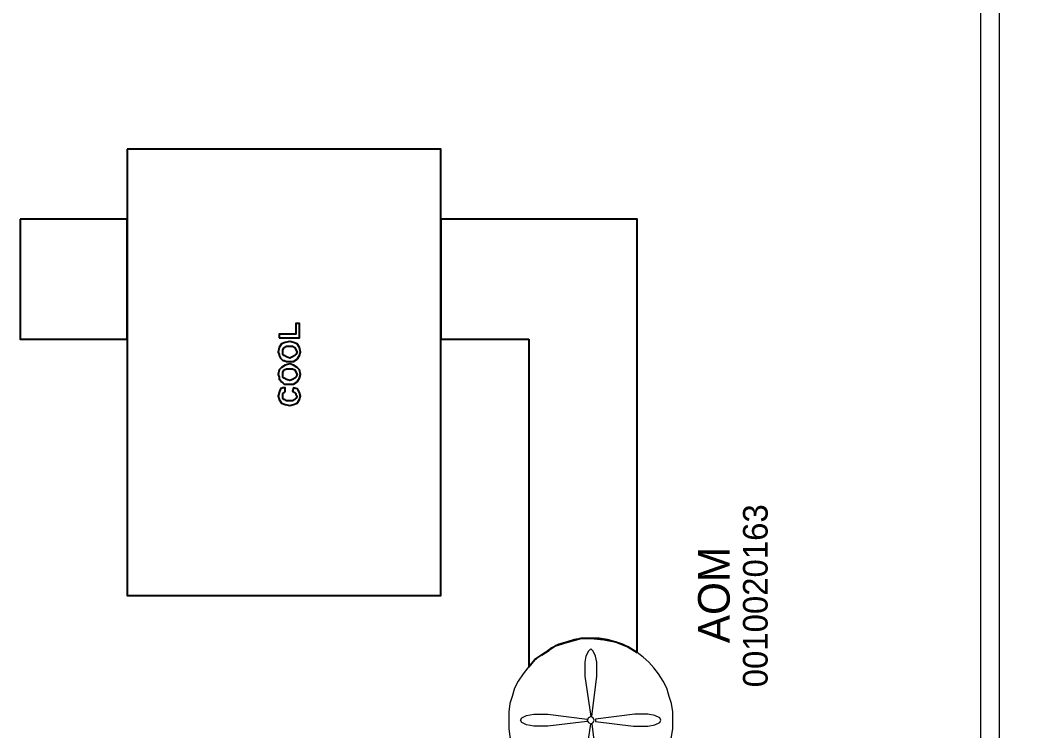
# Model space of a CAD drawing. Header units: inches. Extents: x -3.21 to 2.97, y -3.82 to 4.4.
# Drawn here: x -1.536 to 0.753, y 1.055 to 2.672 of the extents above; entities that cross this region are included whole.
import ezdxf
from ezdxf.enums import TextEntityAlignment as Align

# ---------------------------------------------------------------- set-up
doc = ezdxf.new("R2010")
doc.units = ezdxf.units.IN
doc.header["$MEASUREMENT"] = 0
doc.set_wipeout_variables(frame=1)
doc.layers.add('BASELAYER', color=7, linetype='Continuous')
doc.layers.add('Floor 5', color=7, linetype='Continuous')
doc.layers.add('i-furn new', color=6, linetype='Continuous', lineweight=25)
doc.styles.add('AAStandard', font='alfonso.shx')

# ---------------------------------------------------------------- blocks, each defined once
blk = doc.blocks.new('SIGA-PS')
at = {"style": 'AAStandard', "flags": 1}
blk.add_attdef('FWK_DEVICE_TYPE', (-25.56, -23.98), '', height=7, dxfattribs=at)
blk.add_wipeout([(9.28, -0.35), (4.8, 7.4), (-4.15, 7.4), (-8.62, -0.35), (-4.15, -8.1), (4.8, -8.1)])
at = {"color": 7, "lineweight": 30, "flags": 4}
blk.add_attdef('SIGA-PS', text='', height=9, dxfattribs=at).set_placement((0.52, -5), align=Align.CENTER)
blk.add_attdef('FWK_DEVICE_ADDRESSES', (-25.72, -15.78), '', height=7)

msp = doc.modelspace()

# ---------------------------------------------------------------- linework, layer by layer
at = {"layer": 'BASELAYER', "color": 250, "lineweight": 5}
msp.add_open_spline([(-3.2134, 4.3998), (-3.2134, 4.3998), (2.9714, 4.3998), (2.9714, 4.3998), (2.9714, 4.3998), (2.9714, 4.3998), (2.9714, -3.8152), (2.9714, -3.8152), (2.9714, -3.8152), (2.9714, -3.8152), (-3.2134, -3.8152), (-3.2134, -3.8152), (-3.2134, -3.8152), (-3.2134, -3.8152), (-3.2134, 4.3998), (-3.2134, 4.3998)], degree=3, knots=[0, 0, 0, 0, 0.2, 0.2, 0.2, 0.2, 0.4, 0.4, 0.4, 0.4, 0.6, 0.6, 0.6, 0.6, 1, 1, 1, 1], dxfattribs=at)
msp.add_open_spline([(-3.2134, 4.3998), (-3.2134, 4.3998), (2.9714, 4.3998), (2.9714, 4.3998), (2.9714, 4.3998), (2.9714, 4.3998), (2.9714, -3.8152), (2.9714, -3.8152), (2.9714, -3.8152), (2.9714, -3.8152), (-3.2134, -3.8152), (-3.2134, -3.8152), (-3.2134, -3.8152), (-3.2134, -3.8152), (-3.2134, 4.3998), (-3.2134, 4.3998)], degree=3, knots=[0, 0, 0, 0, 0.2, 0.2, 0.2, 0.2, 0.4, 0.4, 0.4, 0.4, 0.6, 0.6, 0.6, 0.6, 1, 1, 1, 1], dxfattribs=at)
at = {"layer": 'Floor 5', "color": 250, "lineweight": 13}
for points, knots in [([(-2.6526, -2.9094), (-2.6526, -2.9094), (-2.6526, 3.4923), (-2.6526, 3.4923), (-2.6526, 3.4923), (-2.6526, 3.4923), (-1.3659, 3.4923), (-1.3659, 3.4923), (-1.3659, 3.4923), (-1.3659, 3.4923), (-1.3659, 4.3489), (-1.3659, 4.3489), (-1.3659, 4.3489), (-1.3659, 4.3489), (-0.5928, 4.3489), (-0.5928, 4.3489), (-0.5928, 4.3489), (-0.5928, 4.3489), (-0.5928, 3.4923), (-0.5928, 3.4923), (-0.5928, 3.4923), (-0.5928, 3.4923), (0.6912, 3.4923), (0.6912, 3.4923), (0.6912, 3.4923), (0.6912, 3.4923), (0.6912, 0.9359), (0.6912, 0.9359), (0.6912, 0.9359), (0.6912, 0.9359), (0.6696, 0.9548), (0.6696, 0.9548), (0.6696, 0.9548), (0.6696, 0.9548), (0.648, 0.971), (0.648, 0.971), (0.648, 0.971), (0.648, 0.971), (0.648, 3.449), (0.648, 3.449), (0.648, 3.449), (0.648, 3.449), (-0.5928, 3.449), (-0.5928, 3.449), (-0.5928, 3.449), (-0.5928, 3.449), (-0.6387, 3.449), (-0.6387, 3.449), (-0.6387, 3.449), (-0.6387, 3.449), (-0.755, 3.449), (-0.755, 3.449), (-0.755, 3.449), (-0.755, 3.449), (-0.755, 3.4707), (-0.755, 3.4707), (-0.755, 3.4707), (-0.755, 3.4707), (-0.6387, 3.4707), (-0.6387, 3.4707), (-0.6387, 3.4707), (-0.6387, 3.4707), (-0.6387, 3.4923), (-0.6387, 3.4923), (-0.6387, 3.4923), (-0.6387, 3.4923), (-0.6387, 4.303), (-0.6387, 4.303), (-0.6387, 4.303), (-0.6387, 4.303), (-1.3226, 4.303), (-1.3226, 4.303), (-1.3226, 4.303), (-1.3226, 4.303), (-1.3226, 3.4923), (-1.3226, 3.4923), (-1.3226, 3.4923), (-1.3226, 3.4923), (-1.3226, 3.4707), (-1.3226, 3.4707), (-1.3226, 3.4707), (-1.3226, 3.4707), (-1.1983, 3.4707), (-1.1983, 3.4707), (-1.1983, 3.4707), (-1.1983, 3.4707), (-1.1983, 3.449), (-1.1983, 3.449), (-1.1983, 3.449), (-1.1983, 3.449), (-1.3226, 3.449), (-1.3226, 3.449), (-1.3226, 3.449), (-1.3226, 3.449), (-1.3659, 3.449), (-1.3659, 3.449), (-1.3659, 3.449), (-1.3659, 3.449), (-2.6066, 3.449), (-2.6066, 3.449), (-2.6066, 3.449), (-2.6066, 3.449), (-2.6066, -2.8635), (-2.6066, -2.8635), (-2.6066, -2.8635), (-2.6066, -2.8635), (-1.4389, -2.8635), (-1.4389, -2.8635), (-1.4389, -2.8635), (-1.4389, -2.8635), (-1.1983, -2.8635), (-1.1983, -2.8635), (-1.1983, -2.8635), (-1.1983, -2.8635), (-1.1983, -2.8851), (-1.1983, -2.8851), (-1.1983, -2.8851), (-1.1983, -2.8851), (-1.3226, -2.8851), (-1.3226, -2.8851), (-1.3226, -2.8851), (-1.3226, -2.8851), (-1.3226, -2.9094), (-1.3226, -2.9094), (-1.3226, -2.9094), (-1.3226, -2.9094), (-1.3226, -3.7228), (-1.3226, -3.7228), (-1.3226, -3.7228), (-1.3226, -3.7228), (-0.6387, -3.7228), (-0.6387, -3.7228), (-0.6387, -3.7228), (-0.6387, -3.7228), (-0.6387, -2.9094), (-0.6387, -2.9094), (-0.6387, -2.9094), (-0.6387, -2.9094), (-0.6387, -2.8851), (-0.6387, -2.8851), (-0.6387, -2.8851), (-0.6387, -2.8851), (-0.7604, -2.8851), (-0.7604, -2.8851), (-0.7604, -2.8851), (-0.7604, -2.8851), (-0.7604, -2.8635), (-0.7604, -2.8635), (-0.7604, -2.8635), (-0.7604, -2.8635), (-0.6387, -2.8635), (-0.6387, -2.8635), (-0.6387, -2.8635), (-0.6387, -2.8635), (-0.5928, -2.8635), (-0.5928, -2.8635), (-0.5928, -2.8635), (-0.5928, -2.8635), (0.648, -2.8635), (0.648, -2.8635), (0.648, -2.8635), (0.648, -2.8635), (0.648, 0.1441), (0.648, 0.1441), (0.648, 0.1441), (0.648, 0.1441), (0.6507, 0.1468), (0.6507, 0.1468), (0.6507, 0.1468), (0.6507, 0.1468), (0.6534, 0.1495), (0.6534, 0.1495), (0.6534, 0.1495), (0.6534, 0.1495), (0.6561, 0.1495), (0.6561, 0.1495), (0.6561, 0.1495), (0.6561, 0.1495), (0.6561, 0.1522), (0.6561, 0.1522), (0.6561, 0.1522), (0.6561, 0.1522), (0.6615, 0.1522), (0.6615, 0.1522), (0.6615, 0.1522), (0.6615, 0.1522), (0.6642, 0.1549), (0.6642, 0.1549), (0.6642, 0.1549), (0.6642, 0.1549), (0.6642, 0.1576), (0.6642, 0.1576), (0.6642, 0.1576), (0.6642, 0.1576), (0.675, 0.1631), (0.675, 0.1631), (0.675, 0.1631), (0.675, 0.1631), (0.6831, 0.1712), (0.6831, 0.1712), (0.6831, 0.1712), (0.6831, 0.1712), (0.6885, 0.1739), (0.6885, 0.1739), (0.6885, 0.1739), (0.6885, 0.1739), (0.6912, 0.1793), (0.6912, 0.1793), (0.6912, 0.1793), (0.6912, 0.1793), (0.6912, -2.9094), (0.6912, -2.9094), (0.6912, -2.9094), (0.6912, -2.9094), (-0.5928, -2.9094), (-0.5928, -2.9094), (-0.5928, -2.9094), (-0.5928, -2.9094), (-0.5928, -3.7688), (-0.5928, -3.7688), (-0.5928, -3.7688), (-0.5928, -3.7688), (-1.3686, -3.7688), (-1.3686, -3.7688), (-1.3686, -3.7688), (-1.3686, -3.7688), (-1.3686, -2.9094), (-1.3686, -2.9094), (-1.3686, -2.9094), (-1.3686, -2.9094), (-2.6526, -2.9094), (-2.6526, -2.9094)], [0, 0, 0, 0, 0.016949, 0.016949, 0.016949, 0.016949, 0.033898, 0.033898, 0.033898, 0.033898, 0.050847, 0.050847, 0.050847, 0.050847, 0.067797, 0.067797, 0.067797, 0.067797, 0.084746, 0.084746, 0.084746, 0.084746, 0.101695, 0.101695, 0.101695, 0.101695, 0.118644, 0.118644, 0.118644, 0.118644, 0.135593, 0.135593, 0.135593, 0.135593, 0.152542, 0.152542, 0.152542, 0.152542, 0.169492, 0.169492, 0.169492, 0.169492, 0.186441, 0.186441, 0.186441, 0.186441, 0.20339, 0.20339, 0.20339, 0.20339, 0.220339, 0.220339, 0.220339, 0.220339, 0.237288, 0.237288, 0.237288, 0.237288, 0.254237, 0.254237, 0.254237, 0.254237, 0.271186, 0.271186, 0.271186, 0.271186, 0.288136, 0.288136, 0.288136, 0.288136, 0.305085, 0.305085, 0.305085, 0.305085, 0.322034, 0.322034, 0.322034, 0.322034, 0.338983, 0.338983, 0.338983, 0.338983, 0.355932, 0.355932, 0.355932, 0.355932, 0.372881, 0.372881, 0.372881, 0.372881, 0.389831, 0.389831, 0.389831, 0.389831, 0.40678, 0.40678, 0.40678, 0.40678, 0.423729, 0.423729, 0.423729, 0.423729, 0.440678, 0.440678, 0.440678, 0.440678, 0.457627, 0.457627, 0.457627, 0.457627, 0.474576, 0.474576, 0.474576, 0.474576, 0.491525, 0.491525, 0.491525, 0.491525, 0.508475, 0.508475, 0.508475, 0.508475, 0.525424, 0.525424, 0.525424, 0.525424, 0.542373, 0.542373, 0.542373, 0.542373, 0.559322, 0.559322, 0.559322, 0.559322, 0.576271, 0.576271, 0.576271, 0.576271, 0.59322, 0.59322, 0.59322, 0.59322, 0.610169, 0.610169, 0.610169, 0.61017, 0.627119, 0.627119, 0.627119, 0.627119, 0.644068, 0.644068, 0.644068, 0.644068, 0.661017, 0.661017, 0.661017, 0.661017, 0.677966, 0.677966, 0.677966, 0.677966, 0.694915, 0.694915, 0.694915, 0.694915, 0.711864, 0.711864, 0.711864, 0.711864, 0.728814, 0.728814, 0.728814, 0.728814, 0.745763, 0.745763, 0.745763, 0.745763, 0.762712, 0.762712, 0.762712, 0.762712, 0.779661, 0.779661, 0.779661, 0.779661, 0.79661, 0.79661, 0.79661, 0.79661, 0.813559, 0.813559, 0.813559, 0.813559, 0.830508, 0.830508, 0.830508, 0.830508, 0.847458, 0.847458, 0.847458, 0.847458, 0.864407, 0.864407, 0.864407, 0.864407, 0.881356, 0.881356, 0.881356, 0.881356, 0.898305, 0.898305, 0.898305, 0.898305, 0.915254, 0.915254, 0.915254, 0.915254, 0.932203, 0.932203, 0.932203, 0.932203, 0.949153, 0.949153, 0.949153, 0.949153, 0.966102, 0.966102, 0.966102, 0.966102, 1, 1, 1, 1]), ([(-1.2929, 2.3789), (-1.2929, 2.3789), (-0.5793, 2.3789), (-0.5793, 2.3789), (-0.5793, 2.3789), (-0.5793, 2.3789), (-0.5793, 1.3629), (-0.5793, 1.3629), (-0.5793, 1.3629), (-0.5793, 1.3629), (-1.2929, 1.3629), (-1.2929, 1.3629), (-1.2929, 1.3629), (-1.2929, 1.3629), (-1.2929, 2.3789), (-1.2929, 2.3789)], [0, 0, 0, 0, 0.2, 0.2, 0.2, 0.2, 0.4, 0.4, 0.4, 0.4, 0.6, 0.6, 0.6, 0.6, 1, 1, 1, 1]), ([(-1.5362, 2.2195), (-1.5362, 2.2195), (-1.2929, 2.2195), (-1.2929, 2.2195), (-1.2929, 2.2195), (-1.2929, 2.2195), (-1.2929, 1.9465), (-1.2929, 1.9465), (-1.2929, 1.9465), (-1.2929, 1.9465), (-1.5362, 1.9465), (-1.5362, 1.9465), (-1.5362, 1.9465), (-1.5362, 1.9465), (-1.5362, 2.2195), (-1.5362, 2.2195)], [0, 0, 0, 0, 0.2, 0.2, 0.2, 0.2, 0.4, 0.4, 0.4, 0.4, 0.6, 0.6, 0.6, 0.6, 1, 1, 1, 1]), ([(-0.3793, 1.2007), (-0.3793, 1.2007), (-0.3793, 1.9465), (-0.3793, 1.9465), (-0.3793, 1.9465), (-0.3793, 1.9465), (-0.5793, 1.9465), (-0.5793, 1.9465), (-0.5793, 1.9465), (-0.5793, 1.9465), (-0.5793, 2.2195), (-0.5793, 2.2195), (-0.5793, 2.2195), (-0.5793, 2.2195), (-0.1333, 2.2195), (-0.1333, 2.2195), (-0.1333, 2.2195), (-0.1333, 2.2195), (-0.1333, 2.0817), (-0.1333, 2.0817), (-0.1333, 2.0817), (-0.1333, 2.0817), (-0.1333, 1.9465), (-0.1333, 1.9465), (-0.1333, 1.9465), (-0.1333, 1.9465), (-0.1333, 1.2331), (-0.1333, 1.2331), (-0.1333, 1.2331), (-0.1333, 1.2331), (-0.1549, 1.2467), (-0.1549, 1.2467), (-0.1549, 1.2467), (-0.1549, 1.2467), (-0.1819, 1.2575), (-0.1819, 1.2575), (-0.1819, 1.2575), (-0.1819, 1.2575), (-0.209, 1.2629), (-0.209, 1.2629), (-0.209, 1.2629), (-0.209, 1.2629), (-0.2387, 1.2656), (-0.2387, 1.2656), (-0.2387, 1.2656), (-0.2387, 1.2656), (-0.2603, 1.2656), (-0.2603, 1.2656), (-0.2603, 1.2656), (-0.2603, 1.2656), (-0.2792, 1.2602), (-0.2792, 1.2602), (-0.2792, 1.2602), (-0.2792, 1.2602), (-0.2982, 1.2548), (-0.2982, 1.2548), (-0.2982, 1.2548), (-0.2982, 1.2548), (-0.3171, 1.2494), (-0.3171, 1.2494), (-0.3171, 1.2494), (-0.3171, 1.2494), (-0.3333, 1.2385), (-0.3333, 1.2385), (-0.3333, 1.2385), (-0.3333, 1.2385), (-0.3495, 1.2277), (-0.3495, 1.2277), (-0.3495, 1.2277), (-0.3495, 1.2277), (-0.3657, 1.2169), (-0.3657, 1.2169), (-0.3657, 1.2169), (-0.3657, 1.2169), (-0.3793, 1.2007), (-0.3793, 1.2007)], [0, 0, 0, 0, 0.05, 0.05, 0.05, 0.05, 0.1, 0.1, 0.1, 0.1, 0.15, 0.15, 0.15, 0.15, 0.2, 0.2, 0.2, 0.2, 0.25, 0.25, 0.25, 0.25, 0.3, 0.3, 0.3, 0.3, 0.35, 0.35, 0.35, 0.35, 0.4, 0.4, 0.4, 0.4, 0.45, 0.45, 0.45, 0.45, 0.5, 0.5, 0.5, 0.5, 0.55, 0.55, 0.55, 0.55, 0.6, 0.6, 0.6, 0.6, 0.65, 0.65, 0.65, 0.65, 0.7, 0.7, 0.7, 0.7, 0.75, 0.75, 0.75, 0.75, 0.8, 0.8, 0.8, 0.8, 0.85, 0.85, 0.85, 0.85, 0.9, 0.9, 0.9, 0.9, 1, 1, 1, 1]), ([(-0.4252, 1.0791), (-0.4252, 1.0791), (-0.4252, 1.098), (-0.4252, 1.098), (-0.4252, 1.098), (-0.4252, 1.098), (-0.4225, 1.117), (-0.4225, 1.117), (-0.4225, 1.117), (-0.4225, 1.117), (-0.4171, 1.1332), (-0.4171, 1.1332), (-0.4171, 1.1332), (-0.4171, 1.1332), (-0.4117, 1.1521), (-0.4117, 1.1521), (-0.4117, 1.1521), (-0.4117, 1.1521), (-0.4036, 1.1683), (-0.4036, 1.1683), (-0.4036, 1.1683), (-0.4036, 1.1683), (-0.3927, 1.1845), (-0.3927, 1.1845), (-0.3927, 1.1845), (-0.3927, 1.1845), (-0.3819, 1.198), (-0.3819, 1.198), (-0.3819, 1.198), (-0.3819, 1.198), (-0.3711, 1.2115), (-0.3711, 1.2115), (-0.3711, 1.2115), (-0.3711, 1.2115), (-0.3576, 1.2224), (-0.3576, 1.2224), (-0.3576, 1.2224), (-0.3576, 1.2224), (-0.3414, 1.2332), (-0.3414, 1.2332), (-0.3414, 1.2332), (-0.3414, 1.2332), (-0.3279, 1.244), (-0.3279, 1.244), (-0.3279, 1.244), (-0.3279, 1.244), (-0.3116, 1.2521), (-0.3116, 1.2521), (-0.3116, 1.2521), (-0.3116, 1.2521), (-0.2927, 1.2575), (-0.2927, 1.2575), (-0.2927, 1.2575), (-0.2927, 1.2575), (-0.2765, 1.2629), (-0.2765, 1.2629), (-0.2765, 1.2629), (-0.2765, 1.2629), (-0.2576, 1.2656), (-0.2576, 1.2656), (-0.2576, 1.2656), (-0.2576, 1.2656), (-0.2387, 1.2656), (-0.2387, 1.2656), (-0.2387, 1.2656), (-0.2387, 1.2656), (-0.2197, 1.2656), (-0.2197, 1.2656), (-0.2197, 1.2656), (-0.2197, 1.2656), (-0.2008, 1.2629), (-0.2008, 1.2629), (-0.2008, 1.2629), (-0.2008, 1.2629), (-0.1819, 1.2575), (-0.1819, 1.2575), (-0.1819, 1.2575), (-0.1819, 1.2575), (-0.1657, 1.2521), (-0.1657, 1.2521), (-0.1657, 1.2521), (-0.1657, 1.2521), (-0.1495, 1.244), (-0.1495, 1.244), (-0.1495, 1.244), (-0.1495, 1.244), (-0.1332, 1.2332), (-0.1332, 1.2332), (-0.1332, 1.2332), (-0.1332, 1.2332), (-0.1197, 1.2224), (-0.1197, 1.2224), (-0.1197, 1.2224), (-0.1197, 1.2224), (-0.1062, 1.2115), (-0.1062, 1.2115), (-0.1062, 1.2115), (-0.1062, 1.2115), (-0.0954, 1.198), (-0.0954, 1.198), (-0.0954, 1.198), (-0.0954, 1.198), (-0.0846, 1.1845), (-0.0846, 1.1845), (-0.0846, 1.1845), (-0.0846, 1.1845), (-0.0738, 1.1683), (-0.0738, 1.1683), (-0.0738, 1.1683), (-0.0738, 1.1683), (-0.0657, 1.1521), (-0.0657, 1.1521), (-0.0657, 1.1521), (-0.0657, 1.1521), (-0.0603, 1.1332), (-0.0603, 1.1332), (-0.0603, 1.1332), (-0.0603, 1.1332), (-0.0548, 1.117), (-0.0548, 1.117), (-0.0548, 1.117), (-0.0548, 1.117), (-0.0521, 1.098), (-0.0521, 1.098), (-0.0521, 1.098), (-0.0521, 1.098), (-0.0521, 1.0791), (-0.0521, 1.0791), (-0.0521, 1.0791), (-0.0521, 1.0791), (-0.0521, 1.0602), (-0.0521, 1.0602), (-0.0521, 1.0602), (-0.0521, 1.0602), (-0.0548, 1.0413), (-0.0548, 1.0413), (-0.0548, 1.0413), (-0.0548, 1.0413), (-0.0603, 1.0224), (-0.0603, 1.0224), (-0.0603, 1.0224), (-0.0603, 1.0224), (-0.0657, 1.0062), (-0.0657, 1.0062), (-0.0657, 1.0062), (-0.0657, 1.0062), (-0.0738, 0.99), (-0.0738, 0.99), (-0.0738, 0.99), (-0.0738, 0.99), (-0.0846, 0.9737), (-0.0846, 0.9737), (-0.0846, 0.9737), (-0.0846, 0.9737), (-0.0954, 0.9602), (-0.0954, 0.9602), (-0.0954, 0.9602), (-0.0954, 0.9602), (-0.1062, 0.9467), (-0.1062, 0.9467), (-0.1062, 0.9467), (-0.1062, 0.9467), (-0.1197, 0.9359), (-0.1197, 0.9359), (-0.1197, 0.9359), (-0.1197, 0.9359), (-0.1332, 0.9251), (-0.1332, 0.9251), (-0.1332, 0.9251), (-0.1332, 0.9251), (-0.1495, 0.9143), (-0.1495, 0.9143), (-0.1495, 0.9143), (-0.1495, 0.9143), (-0.1657, 0.9062), (-0.1657, 0.9062), (-0.1657, 0.9062), (-0.1657, 0.9062), (-0.1819, 0.9008), (-0.1819, 0.9008), (-0.1819, 0.9008), (-0.1819, 0.9008), (-0.2008, 0.8954), (-0.2008, 0.8954), (-0.2008, 0.8954), (-0.2008, 0.8954), (-0.2197, 0.8927), (-0.2197, 0.8927), (-0.2197, 0.8927), (-0.2197, 0.8927), (-0.2387, 0.8927), (-0.2387, 0.8927), (-0.2387, 0.8927), (-0.2387, 0.8927), (-0.2576, 0.8927), (-0.2576, 0.8927), (-0.2576, 0.8927), (-0.2576, 0.8927), (-0.2765, 0.8954), (-0.2765, 0.8954), (-0.2765, 0.8954), (-0.2765, 0.8954), (-0.2927, 0.9008), (-0.2927, 0.9008), (-0.2927, 0.9008), (-0.2927, 0.9008), (-0.3116, 0.9062), (-0.3116, 0.9062), (-0.3116, 0.9062), (-0.3116, 0.9062), (-0.3279, 0.9143), (-0.3279, 0.9143), (-0.3279, 0.9143), (-0.3279, 0.9143), (-0.3414, 0.9251), (-0.3414, 0.9251), (-0.3414, 0.9251), (-0.3414, 0.9251), (-0.3576, 0.9359), (-0.3576, 0.9359), (-0.3576, 0.9359), (-0.3576, 0.9359), (-0.3711, 0.9467), (-0.3711, 0.9467), (-0.3711, 0.9467), (-0.3711, 0.9467), (-0.3819, 0.9602), (-0.3819, 0.9602), (-0.3819, 0.9602), (-0.3819, 0.9602), (-0.3927, 0.9737), (-0.3927, 0.9737), (-0.3927, 0.9737), (-0.3927, 0.9737), (-0.4036, 0.99), (-0.4036, 0.99), (-0.4036, 0.99), (-0.4036, 0.99), (-0.4117, 1.0062), (-0.4117, 1.0062), (-0.4117, 1.0062), (-0.4117, 1.0062), (-0.4171, 1.0224), (-0.4171, 1.0224), (-0.4171, 1.0224), (-0.4171, 1.0224), (-0.4225, 1.0413), (-0.4225, 1.0413), (-0.4225, 1.0413), (-0.4225, 1.0413), (-0.4252, 1.0602), (-0.4252, 1.0602), (-0.4252, 1.0602), (-0.4252, 1.0602), (-0.4252, 1.0791), (-0.4252, 1.0791)], [0, 0, 0, 0, 0.015385, 0.015385, 0.015385, 0.015385, 0.030769, 0.030769, 0.030769, 0.030769, 0.046154, 0.046154, 0.046154, 0.046154, 0.061538, 0.061538, 0.061538, 0.061538, 0.076923, 0.076923, 0.076923, 0.076923, 0.092308, 0.092308, 0.092308, 0.092308, 0.107692, 0.107692, 0.107692, 0.107692, 0.123077, 0.123077, 0.123077, 0.123077, 0.138462, 0.138462, 0.138462, 0.138462, 0.153846, 0.153846, 0.153846, 0.153846, 0.169231, 0.169231, 0.169231, 0.169231, 0.184615, 0.184615, 0.184615, 0.184615, 0.2, 0.2, 0.2, 0.2, 0.215385, 0.215385, 0.215385, 0.215385, 0.230769, 0.230769, 0.230769, 0.230769, 0.246154, 0.246154, 0.246154, 0.246154, 0.261538, 0.261538, 0.261538, 0.261538, 0.276923, 0.276923, 0.276923, 0.276923, 0.292308, 0.292308, 0.292308, 0.292308, 0.307692, 0.307692, 0.307692, 0.307692, 0.323077, 0.323077, 0.323077, 0.323077, 0.338462, 0.338462, 0.338462, 0.338462, 0.353846, 0.353846, 0.353846, 0.353846, 0.369231, 0.369231, 0.369231, 0.369231, 0.384615, 0.384615, 0.384615, 0.384615, 0.4, 0.4, 0.4, 0.4, 0.415385, 0.415385, 0.415385, 0.415385, 0.430769, 0.430769, 0.430769, 0.430769, 0.446154, 0.446154, 0.446154, 0.446154, 0.461538, 0.461538, 0.461538, 0.461538, 0.476923, 0.476923, 0.476923, 0.476923, 0.492308, 0.492308, 0.492308, 0.492308, 0.507692, 0.507692, 0.507692, 0.507692, 0.523077, 0.523077, 0.523077, 0.523077, 0.538462, 0.538462, 0.538462, 0.538462, 0.553846, 0.553846, 0.553846, 0.553846, 0.569231, 0.569231, 0.569231, 0.569231, 0.584615, 0.584615, 0.584615, 0.584615, 0.6, 0.6, 0.6, 0.6, 0.615385, 0.615385, 0.615385, 0.615385, 0.630769, 0.630769, 0.630769, 0.630769, 0.646154, 0.646154, 0.646154, 0.646154, 0.661538, 0.661538, 0.661538, 0.661538, 0.676923, 0.676923, 0.676923, 0.676923, 0.692308, 0.692308, 0.692308, 0.692308, 0.707692, 0.707692, 0.707692, 0.707692, 0.723077, 0.723077, 0.723077, 0.723077, 0.738462, 0.738462, 0.738462, 0.738462, 0.753846, 0.753846, 0.753846, 0.753846, 0.769231, 0.769231, 0.769231, 0.769231, 0.784615, 0.784615, 0.784615, 0.784615, 0.8, 0.8, 0.8, 0.8, 0.815385, 0.815385, 0.815385, 0.815385, 0.830769, 0.830769, 0.830769, 0.830769, 0.846154, 0.846154, 0.846154, 0.846154, 0.861538, 0.861538, 0.861538, 0.861538, 0.876923, 0.876923, 0.876923, 0.876923, 0.892308, 0.892308, 0.892308, 0.892308, 0.907692, 0.907692, 0.907692, 0.907692, 0.923077, 0.923077, 0.923077, 0.923077, 0.938462, 0.938462, 0.938462, 0.938462, 0.953846, 0.953846, 0.953846, 0.953846, 0.969231, 0.969231, 0.969231, 0.969231, 1, 1, 1, 1]), ([(-0.2251, 1.1791), (-0.2251, 1.1791), (-0.236, 1.0872), (-0.236, 1.0872), (-0.236, 1.0872), (-0.236, 1.0872), (-0.2387, 1.0872), (-0.2387, 1.0872), (-0.2387, 1.0872), (-0.2387, 1.0872), (-0.2522, 1.1791), (-0.2522, 1.1791), (-0.2522, 1.1791), (-0.2522, 1.1791), (-0.2522, 1.1845), (-0.2522, 1.1845), (-0.2522, 1.1845), (-0.2522, 1.1845), (-0.2522, 1.1926), (-0.2522, 1.1926), (-0.2522, 1.1926), (-0.2522, 1.1926), (-0.2522, 1.2115), (-0.2522, 1.2115), (-0.2522, 1.2115), (-0.2522, 1.2115), (-0.2495, 1.2251), (-0.2495, 1.2251), (-0.2495, 1.2251), (-0.2495, 1.2251), (-0.2441, 1.2359), (-0.2441, 1.2359), (-0.2441, 1.2359), (-0.2441, 1.2359), (-0.2387, 1.2413), (-0.2387, 1.2413), (-0.2387, 1.2413), (-0.2387, 1.2413), (-0.2333, 1.2359), (-0.2333, 1.2359), (-0.2333, 1.2359), (-0.2333, 1.2359), (-0.2278, 1.2251), (-0.2278, 1.2251), (-0.2278, 1.2251), (-0.2278, 1.2251), (-0.2251, 1.2115), (-0.2251, 1.2115), (-0.2251, 1.2115), (-0.2251, 1.2115), (-0.2251, 1.1926), (-0.2251, 1.1926), (-0.2251, 1.1926), (-0.2251, 1.1926), (-0.2251, 1.1845), (-0.2251, 1.1845), (-0.2251, 1.1845), (-0.2251, 1.1845), (-0.2251, 1.1791), (-0.2251, 1.1791)], [0, 0, 0, 0, 0.0625, 0.0625, 0.0625, 0.0625, 0.125, 0.125, 0.125, 0.125, 0.1875, 0.1875, 0.1875, 0.1875, 0.25, 0.25, 0.25, 0.25, 0.3125, 0.3125, 0.3125, 0.3125, 0.375, 0.375, 0.375, 0.375, 0.4375, 0.4375, 0.4375, 0.4375, 0.5, 0.5, 0.5, 0.5, 0.5625, 0.5625, 0.5625, 0.5625, 0.625, 0.625, 0.625, 0.625, 0.6875, 0.6875, 0.6875, 0.6875, 0.75, 0.75, 0.75, 0.75, 0.8125, 0.8125, 0.8125, 0.8125, 0.875, 0.875, 0.875, 0.875, 1, 1, 1, 1]), ([(-0.336, 1.0656), (-0.336, 1.0656), (-0.2468, 1.0764), (-0.2468, 1.0764), (-0.2468, 1.0764), (-0.2468, 1.0764), (-0.2468, 1.0791), (-0.2468, 1.0791), (-0.2468, 1.0791), (-0.2468, 1.0791), (-0.2468, 1.0818), (-0.2468, 1.0818), (-0.2468, 1.0818), (-0.2468, 1.0818), (-0.336, 1.0926), (-0.336, 1.0926), (-0.336, 1.0926), (-0.336, 1.0926), (-0.3441, 1.0926), (-0.3441, 1.0926), (-0.3441, 1.0926), (-0.3441, 1.0926), (-0.3495, 1.0926), (-0.3495, 1.0926), (-0.3495, 1.0926), (-0.3495, 1.0926), (-0.3684, 1.0926), (-0.3684, 1.0926), (-0.3684, 1.0926), (-0.3684, 1.0926), (-0.3846, 1.0899), (-0.3846, 1.0899), (-0.3846, 1.0899), (-0.3846, 1.0899), (-0.3954, 1.0845), (-0.3954, 1.0845), (-0.3954, 1.0845), (-0.3954, 1.0845), (-0.3981, 1.0791), (-0.3981, 1.0791), (-0.3981, 1.0791), (-0.3981, 1.0791), (-0.3954, 1.0737), (-0.3954, 1.0737), (-0.3954, 1.0737), (-0.3954, 1.0737), (-0.3846, 1.0683), (-0.3846, 1.0683), (-0.3846, 1.0683), (-0.3846, 1.0683), (-0.3684, 1.0656), (-0.3684, 1.0656), (-0.3684, 1.0656), (-0.3684, 1.0656), (-0.3495, 1.0656), (-0.3495, 1.0656), (-0.3495, 1.0656), (-0.3495, 1.0656), (-0.3414, 1.0656), (-0.3414, 1.0656), (-0.3414, 1.0656), (-0.3414, 1.0656), (-0.336, 1.0656), (-0.336, 1.0656)], [0, 0, 0, 0, 0.058824, 0.058824, 0.058824, 0.058824, 0.117647, 0.117647, 0.117647, 0.117647, 0.176471, 0.176471, 0.176471, 0.176471, 0.235294, 0.235294, 0.235294, 0.235294, 0.294118, 0.294118, 0.294118, 0.294118, 0.352941, 0.352941, 0.352941, 0.352941, 0.411765, 0.411765, 0.411765, 0.411765, 0.470588, 0.470588, 0.470588, 0.470588, 0.529412, 0.529412, 0.529412, 0.529412, 0.588235, 0.588235, 0.588235, 0.588235, 0.647059, 0.647059, 0.647059, 0.647059, 0.705882, 0.705882, 0.705882, 0.705882, 0.764706, 0.764706, 0.764706, 0.764706, 0.823529, 0.823529, 0.823529, 0.823529, 0.882353, 0.882353, 0.882353, 0.882353, 1, 1, 1, 1]), ([(-0.2468, 1.0791), (-0.2468, 1.0791), (-0.2441, 1.0845), (-0.2441, 1.0845), (-0.2441, 1.0845), (-0.2441, 1.0845), (-0.2387, 1.0872), (-0.2387, 1.0872), (-0.2387, 1.0872), (-0.2387, 1.0872), (-0.2333, 1.0845), (-0.2333, 1.0845), (-0.2333, 1.0845), (-0.2333, 1.0845), (-0.2306, 1.0791), (-0.2306, 1.0791), (-0.2306, 1.0791), (-0.2306, 1.0791), (-0.2333, 1.0737), (-0.2333, 1.0737), (-0.2333, 1.0737), (-0.2333, 1.0737), (-0.2387, 1.071), (-0.2387, 1.071), (-0.2387, 1.071), (-0.2387, 1.071), (-0.2441, 1.0737), (-0.2441, 1.0737), (-0.2441, 1.0737), (-0.2441, 1.0737), (-0.2468, 1.0791), (-0.2468, 1.0791)], [0, 0, 0, 0, 0.111111, 0.111111, 0.111111, 0.111111, 0.222222, 0.222222, 0.222222, 0.222222, 0.333333, 0.333333, 0.333333, 0.333333, 0.444444, 0.444444, 0.444444, 0.444444, 0.555556, 0.555556, 0.555556, 0.555556, 0.666667, 0.666667, 0.666667, 0.666667, 0.777778, 0.777778, 0.777778, 0.777778, 1, 1, 1, 1]), ([(-0.1413, 1.0656), (-0.1413, 1.0656), (-0.2278, 1.0764), (-0.2278, 1.0764), (-0.2278, 1.0764), (-0.2278, 1.0764), (-0.2278, 1.0791), (-0.2278, 1.0791), (-0.2278, 1.0791), (-0.2278, 1.0791), (-0.2278, 1.0818), (-0.2278, 1.0818), (-0.2278, 1.0818), (-0.2278, 1.0818), (-0.1386, 1.0926), (-0.1386, 1.0926), (-0.1386, 1.0926), (-0.1386, 1.0926), (-0.1332, 1.0926), (-0.1332, 1.0926), (-0.1332, 1.0926), (-0.1332, 1.0926), (-0.1278, 1.0926), (-0.1278, 1.0926), (-0.1278, 1.0926), (-0.1278, 1.0926), (-0.1089, 1.0926), (-0.1089, 1.0926), (-0.1089, 1.0926), (-0.1089, 1.0926), (-0.0927, 1.0899), (-0.0927, 1.0899), (-0.0927, 1.0899), (-0.0927, 1.0899), (-0.0819, 1.0845), (-0.0819, 1.0845), (-0.0819, 1.0845), (-0.0819, 1.0845), (-0.0792, 1.0791), (-0.0792, 1.0791), (-0.0792, 1.0791), (-0.0792, 1.0791), (-0.0819, 1.0737), (-0.0819, 1.0737), (-0.0819, 1.0737), (-0.0819, 1.0737), (-0.0927, 1.0683), (-0.0927, 1.0683), (-0.0927, 1.0683), (-0.0927, 1.0683), (-0.1089, 1.0656), (-0.1089, 1.0656), (-0.1089, 1.0656), (-0.1089, 1.0656), (-0.1278, 1.0656), (-0.1278, 1.0656), (-0.1278, 1.0656), (-0.1278, 1.0656), (-0.1332, 1.0656), (-0.1332, 1.0656), (-0.1332, 1.0656), (-0.1332, 1.0656), (-0.1413, 1.0656), (-0.1413, 1.0656)], [0, 0, 0, 0, 0.058824, 0.058824, 0.058824, 0.058824, 0.117647, 0.117647, 0.117647, 0.117647, 0.176471, 0.176471, 0.176471, 0.176471, 0.235294, 0.235294, 0.235294, 0.235294, 0.294118, 0.294118, 0.294118, 0.294118, 0.352941, 0.352941, 0.352941, 0.352941, 0.411765, 0.411765, 0.411765, 0.411765, 0.470588, 0.470588, 0.470588, 0.470588, 0.529412, 0.529412, 0.529412, 0.529412, 0.588235, 0.588235, 0.588235, 0.588235, 0.647059, 0.647059, 0.647059, 0.647059, 0.705882, 0.705882, 0.705882, 0.705882, 0.764706, 0.764706, 0.764706, 0.764706, 0.823529, 0.823529, 0.823529, 0.823529, 0.882353, 0.882353, 0.882353, 0.882353, 1, 1, 1, 1]), ([(-0.2251, 0.9791), (-0.2251, 0.9791), (-0.236, 1.071), (-0.236, 1.071), (-0.236, 1.071), (-0.236, 1.071), (-0.2387, 1.071), (-0.2387, 1.071), (-0.2387, 1.071), (-0.2387, 1.071), (-0.2522, 0.9791), (-0.2522, 0.9791), (-0.2522, 0.9791), (-0.2522, 0.9791), (-0.2522, 0.9737), (-0.2522, 0.9737), (-0.2522, 0.9737), (-0.2522, 0.9737), (-0.2522, 0.9656), (-0.2522, 0.9656), (-0.2522, 0.9656), (-0.2522, 0.9656), (-0.2522, 0.9467), (-0.2522, 0.9467), (-0.2522, 0.9467), (-0.2522, 0.9467), (-0.2495, 0.9332), (-0.2495, 0.9332), (-0.2495, 0.9332), (-0.2495, 0.9332), (-0.2441, 0.9224), (-0.2441, 0.9224), (-0.2441, 0.9224), (-0.2441, 0.9224), (-0.2387, 0.917), (-0.2387, 0.917), (-0.2387, 0.917), (-0.2387, 0.917), (-0.2333, 0.9224), (-0.2333, 0.9224), (-0.2333, 0.9224), (-0.2333, 0.9224), (-0.2278, 0.9332), (-0.2278, 0.9332), (-0.2278, 0.9332), (-0.2278, 0.9332), (-0.2251, 0.9467), (-0.2251, 0.9467), (-0.2251, 0.9467), (-0.2251, 0.9467), (-0.2251, 0.9656), (-0.2251, 0.9656), (-0.2251, 0.9656), (-0.2251, 0.9656), (-0.2251, 0.9737), (-0.2251, 0.9737), (-0.2251, 0.9737), (-0.2251, 0.9737), (-0.2251, 0.9791), (-0.2251, 0.9791)], [0, 0, 0, 0, 0.0625, 0.0625, 0.0625, 0.0625, 0.125, 0.125, 0.125, 0.125, 0.1875, 0.1875, 0.1875, 0.1875, 0.25, 0.25, 0.25, 0.25, 0.3125, 0.3125, 0.3125, 0.3125, 0.375, 0.375, 0.375, 0.375, 0.4375, 0.4375, 0.4375, 0.4375, 0.5, 0.5, 0.5, 0.5, 0.5625, 0.5625, 0.5625, 0.5625, 0.625, 0.625, 0.625, 0.625, 0.6875, 0.6875, 0.6875, 0.6875, 0.75, 0.75, 0.75, 0.75, 0.8125, 0.8125, 0.8125, 0.8125, 0.875, 0.875, 0.875, 0.875, 1, 1, 1, 1])]:
    msp.add_open_spline(points, degree=3, knots=knots, dxfattribs=at)
at = {"layer": 'Floor 5', "color": 254}
for points, knots in [([(-1.2929, 2.3789), (-1.2929, 2.3789), (-0.5793, 2.3789), (-0.5793, 2.3789), (-0.5793, 2.3789), (-0.5793, 2.3789), (-0.5793, 1.3629), (-0.5793, 1.3629), (-0.5793, 1.3629), (-0.5793, 1.3629), (-1.2929, 1.3629), (-1.2929, 1.3629), (-1.2929, 1.3629), (-1.2929, 1.3629), (-1.2929, 2.3789), (-1.2929, 2.3789)], [0, 0, 0, 0, 0.2, 0.2, 0.2, 0.2, 0.4, 0.4, 0.4, 0.4, 0.6, 0.6, 0.6, 0.6, 1, 1, 1, 1]), ([(-1.5362, 2.2195), (-1.5362, 2.2195), (-1.2929, 2.2195), (-1.2929, 2.2195), (-1.2929, 2.2195), (-1.2929, 2.2195), (-1.2929, 1.9465), (-1.2929, 1.9465), (-1.2929, 1.9465), (-1.2929, 1.9465), (-1.5362, 1.9465), (-1.5362, 1.9465), (-1.5362, 1.9465), (-1.5362, 1.9465), (-1.5362, 2.2195), (-1.5362, 2.2195)], [0, 0, 0, 0, 0.2, 0.2, 0.2, 0.2, 0.4, 0.4, 0.4, 0.4, 0.6, 0.6, 0.6, 0.6, 1, 1, 1, 1]), ([(-0.3793, 1.9465), (-0.3793, 1.9465), (-0.5793, 1.9465), (-0.5793, 1.9465), (-0.5793, 1.9465), (-0.5793, 1.9465), (-0.5793, 2.2195), (-0.5793, 2.2195), (-0.5793, 2.2195), (-0.5793, 2.2195), (-0.1333, 2.2195), (-0.1333, 2.2195), (-0.1333, 2.2195), (-0.1333, 2.2195), (-0.1333, 2.0817), (-0.1333, 2.0817), (-0.1333, 2.0817), (-0.1333, 2.0817), (-0.1333, 1.9465), (-0.1333, 1.9465), (-0.1333, 1.9465), (-0.1333, 1.9465), (-0.1333, 1.2331), (-0.1333, 1.2331), (-0.1333, 1.2331), (-0.1333, 1.2331), (-0.1549, 1.2467), (-0.1549, 1.2467), (-0.1549, 1.2467), (-0.1549, 1.2467), (-0.1819, 1.2575), (-0.1819, 1.2575), (-0.1819, 1.2575), (-0.1819, 1.2575), (-0.209, 1.2629), (-0.209, 1.2629), (-0.209, 1.2629), (-0.209, 1.2629), (-0.2387, 1.2656), (-0.2387, 1.2656), (-0.2387, 1.2656), (-0.2387, 1.2656), (-0.2603, 1.2656), (-0.2603, 1.2656), (-0.2603, 1.2656), (-0.2603, 1.2656), (-0.2792, 1.2602), (-0.2792, 1.2602), (-0.2792, 1.2602), (-0.2792, 1.2602), (-0.2982, 1.2548), (-0.2982, 1.2548), (-0.2982, 1.2548), (-0.2982, 1.2548), (-0.3171, 1.2494), (-0.3171, 1.2494), (-0.3171, 1.2494), (-0.3171, 1.2494), (-0.3333, 1.2385), (-0.3333, 1.2385), (-0.3333, 1.2385), (-0.3333, 1.2385), (-0.3495, 1.2277), (-0.3495, 1.2277), (-0.3495, 1.2277), (-0.3495, 1.2277), (-0.3657, 1.2169), (-0.3657, 1.2169), (-0.3657, 1.2169), (-0.3657, 1.2169), (-0.3793, 1.2007), (-0.3793, 1.2007), (-0.3793, 1.2007), (-0.3793, 1.2007), (-0.3793, 1.9465), (-0.3793, 1.9465)], [0, 0, 0, 0, 0.05, 0.05, 0.05, 0.05, 0.1, 0.1, 0.1, 0.1, 0.15, 0.15, 0.15, 0.15, 0.2, 0.2, 0.2, 0.2, 0.25, 0.25, 0.25, 0.25, 0.3, 0.3, 0.3, 0.3, 0.35, 0.35, 0.35, 0.35, 0.4, 0.4, 0.4, 0.4, 0.45, 0.45, 0.45, 0.45, 0.5, 0.5, 0.5, 0.5, 0.55, 0.55, 0.55, 0.55, 0.6, 0.6, 0.6, 0.6, 0.65, 0.65, 0.65, 0.65, 0.7, 0.7, 0.7, 0.7, 0.75, 0.75, 0.75, 0.75, 0.8, 0.8, 0.8, 0.8, 0.85, 0.85, 0.85, 0.85, 0.9, 0.9, 0.9, 0.9, 1, 1, 1, 1])]:
    msp.add_open_spline(points, degree=3, knots=knots, dxfattribs=at)
at = {"layer": 'Floor 5', "color": 250}
for points, knots in [([(-0.9469, 1.9492), (-0.9469, 1.9492), (-0.9469, 1.9574), (-0.9469, 1.9574), (-0.9469, 1.9574), (-0.9469, 1.9574), (-0.9091, 1.9574), (-0.9091, 1.9574), (-0.9091, 1.9574), (-0.9091, 1.9574), (-0.9091, 1.9817), (-0.9091, 1.9817), (-0.9091, 1.9817), (-0.9091, 1.9817), (-0.901, 1.9817), (-0.901, 1.9817), (-0.901, 1.9817), (-0.901, 1.9817), (-0.901, 1.9492), (-0.901, 1.9492), (-0.901, 1.9492), (-0.901, 1.9492), (-0.9469, 1.9492), (-0.9469, 1.9492)], [0, 0, 0, 0, 0.142857, 0.142857, 0.142857, 0.142857, 0.285714, 0.285714, 0.285714, 0.285714, 0.428571, 0.428571, 0.428571, 0.428571, 0.571429, 0.571429, 0.571429, 0.571429, 0.714286, 0.714286, 0.714286, 0.714286, 1, 1, 1, 1]), ([(-0.9226, 1.8952), (-0.9226, 1.8952), (-0.9307, 1.8952), (-0.9307, 1.8952), (-0.9307, 1.8952), (-0.9307, 1.8952), (-0.9361, 1.8979), (-0.9361, 1.8979), (-0.9361, 1.8979), (-0.9361, 1.8979), (-0.9388, 1.8979), (-0.9388, 1.8979), (-0.9388, 1.8979), (-0.9388, 1.8979), (-0.9415, 1.9006), (-0.9415, 1.9006), (-0.9415, 1.9006), (-0.9415, 1.9006), (-0.9442, 1.9033), (-0.9442, 1.9033), (-0.9442, 1.9033), (-0.9442, 1.9033), (-0.9469, 1.9087), (-0.9469, 1.9087), (-0.9469, 1.9087), (-0.9469, 1.9087), (-0.9469, 1.9114), (-0.9469, 1.9114), (-0.9469, 1.9114), (-0.9469, 1.9114), (-0.9496, 1.9168), (-0.9496, 1.9168), (-0.9496, 1.9168), (-0.9496, 1.9168), (-0.9469, 1.9276), (-0.9469, 1.9276), (-0.9469, 1.9276), (-0.9469, 1.9276), (-0.9415, 1.9357), (-0.9415, 1.9357), (-0.9415, 1.9357), (-0.9415, 1.9357), (-0.9334, 1.9384), (-0.9334, 1.9384), (-0.9334, 1.9384), (-0.9334, 1.9384), (-0.9226, 1.9411), (-0.9226, 1.9411), (-0.9226, 1.9411), (-0.9226, 1.9411), (-0.9145, 1.9384), (-0.9145, 1.9384), (-0.9145, 1.9384), (-0.9145, 1.9384), (-0.9064, 1.9357), (-0.9064, 1.9357), (-0.9064, 1.9357), (-0.9064, 1.9357), (-0.901, 1.9276), (-0.901, 1.9276), (-0.901, 1.9276), (-0.901, 1.9276), (-0.8983, 1.9168), (-0.8983, 1.9168), (-0.8983, 1.9168), (-0.8983, 1.9168), (-0.901, 1.9087), (-0.901, 1.9087), (-0.901, 1.9087), (-0.901, 1.9087), (-0.9064, 1.9006), (-0.9064, 1.9006), (-0.9064, 1.9006), (-0.9064, 1.9006), (-0.9145, 1.8952), (-0.9145, 1.8952), (-0.9145, 1.8952), (-0.9145, 1.8952), (-0.9226, 1.8952), (-0.9226, 1.8952)], [0, 0, 0, 0, 0.047619, 0.047619, 0.047619, 0.047619, 0.095238, 0.095238, 0.095238, 0.095238, 0.142857, 0.142857, 0.142857, 0.142857, 0.190476, 0.190476, 0.190476, 0.190476, 0.238095, 0.238095, 0.238095, 0.238095, 0.285714, 0.285714, 0.285714, 0.285714, 0.333333, 0.333333, 0.333333, 0.333333, 0.380952, 0.380952, 0.380952, 0.380952, 0.428571, 0.428571, 0.428571, 0.428571, 0.47619, 0.47619, 0.47619, 0.47619, 0.52381, 0.52381, 0.52381, 0.52381, 0.571429, 0.571429, 0.571429, 0.571429, 0.619048, 0.619048, 0.619048, 0.619048, 0.666667, 0.666667, 0.666667, 0.666667, 0.714286, 0.714286, 0.714286, 0.714286, 0.761905, 0.761905, 0.761905, 0.761905, 0.809524, 0.809524, 0.809524, 0.809524, 0.857143, 0.857143, 0.857143, 0.857143, 0.904762, 0.904762, 0.904762, 0.904762, 1, 1, 1, 1]), ([(-0.9361, 1.9276), (-0.9361, 1.9276), (-0.9388, 1.9222), (-0.9388, 1.9222), (-0.9388, 1.9222), (-0.9388, 1.9222), (-0.9388, 1.9168), (-0.9388, 1.9168), (-0.9388, 1.9168), (-0.9388, 1.9168), (-0.9388, 1.9114), (-0.9388, 1.9114), (-0.9388, 1.9114), (-0.9388, 1.9114), (-0.9361, 1.9087), (-0.9361, 1.9087), (-0.9361, 1.9087), (-0.9361, 1.9087), (-0.9307, 1.906), (-0.9307, 1.906), (-0.9307, 1.906), (-0.9307, 1.906), (-0.9226, 1.9033), (-0.9226, 1.9033), (-0.9226, 1.9033), (-0.9226, 1.9033), (-0.9172, 1.906), (-0.9172, 1.906), (-0.9172, 1.906), (-0.9172, 1.906), (-0.9118, 1.9087), (-0.9118, 1.9087), (-0.9118, 1.9087), (-0.9118, 1.9087), (-0.9091, 1.9114), (-0.9091, 1.9114), (-0.9091, 1.9114), (-0.9091, 1.9114), (-0.9064, 1.9168), (-0.9064, 1.9168), (-0.9064, 1.9168), (-0.9064, 1.9168), (-0.9091, 1.9222), (-0.9091, 1.9222), (-0.9091, 1.9222), (-0.9091, 1.9222), (-0.9118, 1.9276), (-0.9118, 1.9276), (-0.9118, 1.9276), (-0.9118, 1.9276), (-0.9172, 1.9303), (-0.9172, 1.9303), (-0.9172, 1.9303), (-0.9172, 1.9303), (-0.9226, 1.9303), (-0.9226, 1.9303), (-0.9226, 1.9303), (-0.9226, 1.9303), (-0.9307, 1.9303), (-0.9307, 1.9303), (-0.9307, 1.9303), (-0.9307, 1.9303), (-0.9361, 1.9276), (-0.9361, 1.9276)], [0, 0, 0, 0, 0.058824, 0.058824, 0.058824, 0.058824, 0.117647, 0.117647, 0.117647, 0.117647, 0.176471, 0.176471, 0.176471, 0.176471, 0.235294, 0.235294, 0.235294, 0.235294, 0.294118, 0.294118, 0.294118, 0.294118, 0.352941, 0.352941, 0.352941, 0.352941, 0.411765, 0.411765, 0.411765, 0.411765, 0.470588, 0.470588, 0.470588, 0.470588, 0.529412, 0.529412, 0.529412, 0.529412, 0.588235, 0.588235, 0.588235, 0.588235, 0.647059, 0.647059, 0.647059, 0.647059, 0.705882, 0.705882, 0.705882, 0.705882, 0.764706, 0.764706, 0.764706, 0.764706, 0.823529, 0.823529, 0.823529, 0.823529, 0.882353, 0.882353, 0.882353, 0.882353, 1, 1, 1, 1]), ([(-0.9226, 1.8439), (-0.9226, 1.8439), (-0.9307, 1.8439), (-0.9307, 1.8439), (-0.9307, 1.8439), (-0.9307, 1.8439), (-0.9361, 1.8439), (-0.9361, 1.8439), (-0.9361, 1.8439), (-0.9361, 1.8439), (-0.9388, 1.8466), (-0.9388, 1.8466), (-0.9388, 1.8466), (-0.9388, 1.8466), (-0.9415, 1.8493), (-0.9415, 1.8493), (-0.9415, 1.8493), (-0.9415, 1.8493), (-0.9442, 1.852), (-0.9442, 1.852), (-0.9442, 1.852), (-0.9442, 1.852), (-0.9469, 1.8547), (-0.9469, 1.8547), (-0.9469, 1.8547), (-0.9469, 1.8547), (-0.9469, 1.8601), (-0.9469, 1.8601), (-0.9469, 1.8601), (-0.9469, 1.8601), (-0.9496, 1.8655), (-0.9496, 1.8655), (-0.9496, 1.8655), (-0.9496, 1.8655), (-0.9469, 1.8763), (-0.9469, 1.8763), (-0.9469, 1.8763), (-0.9469, 1.8763), (-0.9415, 1.8817), (-0.9415, 1.8817), (-0.9415, 1.8817), (-0.9415, 1.8817), (-0.9334, 1.8871), (-0.9334, 1.8871), (-0.9334, 1.8871), (-0.9334, 1.8871), (-0.9226, 1.8898), (-0.9226, 1.8898), (-0.9226, 1.8898), (-0.9226, 1.8898), (-0.9145, 1.8871), (-0.9145, 1.8871), (-0.9145, 1.8871), (-0.9145, 1.8871), (-0.9064, 1.8817), (-0.9064, 1.8817), (-0.9064, 1.8817), (-0.9064, 1.8817), (-0.901, 1.8763), (-0.901, 1.8763), (-0.901, 1.8763), (-0.901, 1.8763), (-0.8983, 1.8655), (-0.8983, 1.8655), (-0.8983, 1.8655), (-0.8983, 1.8655), (-0.901, 1.8574), (-0.901, 1.8574), (-0.901, 1.8574), (-0.901, 1.8574), (-0.9064, 1.8493), (-0.9064, 1.8493), (-0.9064, 1.8493), (-0.9064, 1.8493), (-0.9145, 1.8439), (-0.9145, 1.8439), (-0.9145, 1.8439), (-0.9145, 1.8439), (-0.9226, 1.8439), (-0.9226, 1.8439)], [0, 0, 0, 0, 0.047619, 0.047619, 0.047619, 0.047619, 0.095238, 0.095238, 0.095238, 0.095238, 0.142857, 0.142857, 0.142857, 0.142857, 0.190476, 0.190476, 0.190476, 0.190476, 0.238095, 0.238095, 0.238095, 0.238095, 0.285714, 0.285714, 0.285714, 0.285714, 0.333333, 0.333333, 0.333333, 0.333333, 0.380952, 0.380952, 0.380952, 0.380952, 0.428571, 0.428571, 0.428571, 0.428571, 0.47619, 0.47619, 0.47619, 0.47619, 0.52381, 0.52381, 0.52381, 0.52381, 0.571429, 0.571429, 0.571429, 0.571429, 0.619048, 0.619048, 0.619048, 0.619048, 0.666667, 0.666667, 0.666667, 0.666667, 0.714286, 0.714286, 0.714286, 0.714286, 0.761905, 0.761905, 0.761905, 0.761905, 0.809524, 0.809524, 0.809524, 0.809524, 0.857143, 0.857143, 0.857143, 0.857143, 0.904762, 0.904762, 0.904762, 0.904762, 1, 1, 1, 1]), ([(-0.9361, 1.8763), (-0.9361, 1.8763), (-0.9388, 1.8709), (-0.9388, 1.8709), (-0.9388, 1.8709), (-0.9388, 1.8709), (-0.9388, 1.8655), (-0.9388, 1.8655), (-0.9388, 1.8655), (-0.9388, 1.8655), (-0.9388, 1.8601), (-0.9388, 1.8601), (-0.9388, 1.8601), (-0.9388, 1.8601), (-0.9361, 1.8574), (-0.9361, 1.8574), (-0.9361, 1.8574), (-0.9361, 1.8574), (-0.9307, 1.8547), (-0.9307, 1.8547), (-0.9307, 1.8547), (-0.9307, 1.8547), (-0.9226, 1.852), (-0.9226, 1.852), (-0.9226, 1.852), (-0.9226, 1.852), (-0.9172, 1.8547), (-0.9172, 1.8547), (-0.9172, 1.8547), (-0.9172, 1.8547), (-0.9118, 1.8574), (-0.9118, 1.8574), (-0.9118, 1.8574), (-0.9118, 1.8574), (-0.9091, 1.8601), (-0.9091, 1.8601), (-0.9091, 1.8601), (-0.9091, 1.8601), (-0.9064, 1.8655), (-0.9064, 1.8655), (-0.9064, 1.8655), (-0.9064, 1.8655), (-0.9091, 1.8709), (-0.9091, 1.8709), (-0.9091, 1.8709), (-0.9091, 1.8709), (-0.9118, 1.8763), (-0.9118, 1.8763), (-0.9118, 1.8763), (-0.9118, 1.8763), (-0.9172, 1.879), (-0.9172, 1.879), (-0.9172, 1.879), (-0.9172, 1.879), (-0.9226, 1.879), (-0.9226, 1.879), (-0.9226, 1.879), (-0.9226, 1.879), (-0.9307, 1.879), (-0.9307, 1.879), (-0.9307, 1.879), (-0.9307, 1.879), (-0.9361, 1.8763), (-0.9361, 1.8763)], [0, 0, 0, 0, 0.058824, 0.058824, 0.058824, 0.058824, 0.117647, 0.117647, 0.117647, 0.117647, 0.176471, 0.176471, 0.176471, 0.176471, 0.235294, 0.235294, 0.235294, 0.235294, 0.294118, 0.294118, 0.294118, 0.294118, 0.352941, 0.352941, 0.352941, 0.352941, 0.411765, 0.411765, 0.411765, 0.411765, 0.470588, 0.470588, 0.470588, 0.470588, 0.529412, 0.529412, 0.529412, 0.529412, 0.588235, 0.588235, 0.588235, 0.588235, 0.647059, 0.647059, 0.647059, 0.647059, 0.705882, 0.705882, 0.705882, 0.705882, 0.764706, 0.764706, 0.764706, 0.764706, 0.823529, 0.823529, 0.823529, 0.823529, 0.882353, 0.882353, 0.882353, 0.882353, 1, 1, 1, 1]), ([(-0.9334, 1.7979), (-0.9334, 1.7979), (-0.9415, 1.8006), (-0.9415, 1.8006), (-0.9415, 1.8006), (-0.9415, 1.8006), (-0.9469, 1.8087), (-0.9469, 1.8087), (-0.9469, 1.8087), (-0.9469, 1.8087), (-0.9496, 1.8168), (-0.9496, 1.8168), (-0.9496, 1.8168), (-0.9496, 1.8168), (-0.9469, 1.8249), (-0.9469, 1.8249), (-0.9469, 1.8249), (-0.9469, 1.8249), (-0.9442, 1.8331), (-0.9442, 1.8331), (-0.9442, 1.8331), (-0.9442, 1.8331), (-0.9388, 1.8358), (-0.9388, 1.8358), (-0.9388, 1.8358), (-0.9388, 1.8358), (-0.9334, 1.8358), (-0.9334, 1.8358), (-0.9334, 1.8358), (-0.9334, 1.8358), (-0.9334, 1.8276), (-0.9334, 1.8276), (-0.9334, 1.8276), (-0.9334, 1.8276), (-0.9361, 1.8249), (-0.9361, 1.8249), (-0.9361, 1.8249), (-0.9361, 1.8249), (-0.9388, 1.8222), (-0.9388, 1.8222), (-0.9388, 1.8222), (-0.9388, 1.8222), (-0.9388, 1.8195), (-0.9388, 1.8195), (-0.9388, 1.8195), (-0.9388, 1.8195), (-0.9388, 1.8168), (-0.9388, 1.8168), (-0.9388, 1.8168), (-0.9388, 1.8168), (-0.9388, 1.8114), (-0.9388, 1.8114), (-0.9388, 1.8114), (-0.9388, 1.8114), (-0.9361, 1.8087), (-0.9361, 1.8087), (-0.9361, 1.8087), (-0.9361, 1.8087), (-0.9307, 1.806), (-0.9307, 1.806), (-0.9307, 1.806), (-0.9307, 1.806), (-0.9253, 1.806), (-0.9253, 1.806), (-0.9253, 1.806), (-0.9253, 1.806), (-0.9172, 1.806), (-0.9172, 1.806), (-0.9172, 1.806), (-0.9172, 1.806), (-0.9118, 1.8087), (-0.9118, 1.8087), (-0.9118, 1.8087), (-0.9118, 1.8087), (-0.9091, 1.8114), (-0.9091, 1.8114), (-0.9091, 1.8114), (-0.9091, 1.8114), (-0.9064, 1.8168), (-0.9064, 1.8168), (-0.9064, 1.8168), (-0.9064, 1.8168), (-0.9091, 1.8195), (-0.9091, 1.8195), (-0.9091, 1.8195), (-0.9091, 1.8195), (-0.9091, 1.8222), (-0.9091, 1.8222), (-0.9091, 1.8222), (-0.9091, 1.8222), (-0.9118, 1.8249), (-0.9118, 1.8249), (-0.9118, 1.8249), (-0.9118, 1.8249), (-0.9172, 1.8276), (-0.9172, 1.8276), (-0.9172, 1.8276), (-0.9172, 1.8276), (-0.9145, 1.8358), (-0.9145, 1.8358), (-0.9145, 1.8358), (-0.9145, 1.8358), (-0.9064, 1.8331), (-0.9064, 1.8331), (-0.9064, 1.8331), (-0.9064, 1.8331), (-0.9037, 1.8303), (-0.9037, 1.8303), (-0.9037, 1.8303), (-0.9037, 1.8303), (-0.901, 1.8249), (-0.901, 1.8249), (-0.901, 1.8249), (-0.901, 1.8249), (-0.8983, 1.8168), (-0.8983, 1.8168), (-0.8983, 1.8168), (-0.8983, 1.8168), (-0.901, 1.8087), (-0.901, 1.8087), (-0.901, 1.8087), (-0.901, 1.8087), (-0.9064, 1.8006), (-0.9064, 1.8006), (-0.9064, 1.8006), (-0.9064, 1.8006), (-0.9145, 1.7979), (-0.9145, 1.7979), (-0.9145, 1.7979), (-0.9145, 1.7979), (-0.9226, 1.7952), (-0.9226, 1.7952), (-0.9226, 1.7952), (-0.9226, 1.7952), (-0.9334, 1.7979), (-0.9334, 1.7979)], [0, 0, 0, 0, 0.028571, 0.028571, 0.028571, 0.028571, 0.057143, 0.057143, 0.057143, 0.057143, 0.085714, 0.085714, 0.085714, 0.085714, 0.114286, 0.114286, 0.114286, 0.114286, 0.142857, 0.142857, 0.142857, 0.142857, 0.171429, 0.171429, 0.171429, 0.171429, 0.2, 0.2, 0.2, 0.2, 0.228571, 0.228571, 0.228571, 0.228571, 0.257143, 0.257143, 0.257143, 0.257143, 0.285714, 0.285714, 0.285714, 0.285714, 0.314286, 0.314286, 0.314286, 0.314286, 0.342857, 0.342857, 0.342857, 0.342857, 0.371429, 0.371429, 0.371429, 0.371429, 0.4, 0.4, 0.4, 0.4, 0.428571, 0.428571, 0.428571, 0.428571, 0.457143, 0.457143, 0.457143, 0.457143, 0.485714, 0.485714, 0.485714, 0.485714, 0.514286, 0.514286, 0.514286, 0.514286, 0.542857, 0.542857, 0.542857, 0.542857, 0.571429, 0.571429, 0.571429, 0.571429, 0.6, 0.6, 0.6, 0.6, 0.628571, 0.628571, 0.628571, 0.628571, 0.657143, 0.657143, 0.657143, 0.657143, 0.685714, 0.685714, 0.685714, 0.685714, 0.714286, 0.714286, 0.714286, 0.714286, 0.742857, 0.742857, 0.742857, 0.742857, 0.771429, 0.771429, 0.771429, 0.771429, 0.8, 0.8, 0.8, 0.8, 0.828571, 0.828571, 0.828571, 0.828571, 0.857143, 0.857143, 0.857143, 0.857143, 0.885714, 0.885714, 0.885714, 0.885714, 0.914286, 0.914286, 0.914286, 0.914286, 0.942857, 0.942857, 0.942857, 0.942857, 1, 1, 1, 1])]:
    msp.add_open_spline(points, degree=3, knots=knots, dxfattribs=at)

# ---------------------------------------------------------------- next in the draw order: block references
at = {"layer": 'i-furn new'}
ref = msp.add_blockref('SIGA-PS', (0.0374, 1.3598), dxfattribs=dict(at, xscale=0.008, yscale=0.008, zscale=0.008, rotation=90))
ref.add_attrib('SIGA-PS', 'AOM', dxfattribs={"layer": '0', "color": 7, "lineweight": 30, "height": 0.072, "rotation": 90}).set_placement((0.0774, 1.364), align=Align.CENTER)
ref.add_attrib('FWK_DEVICE_ADDRESSES', '0010020163', (0.1636, 1.154), dxfattribs={"layer": '0', "height": 0.056, "rotation": 90})

doc.saveas('drawing.dxf')
